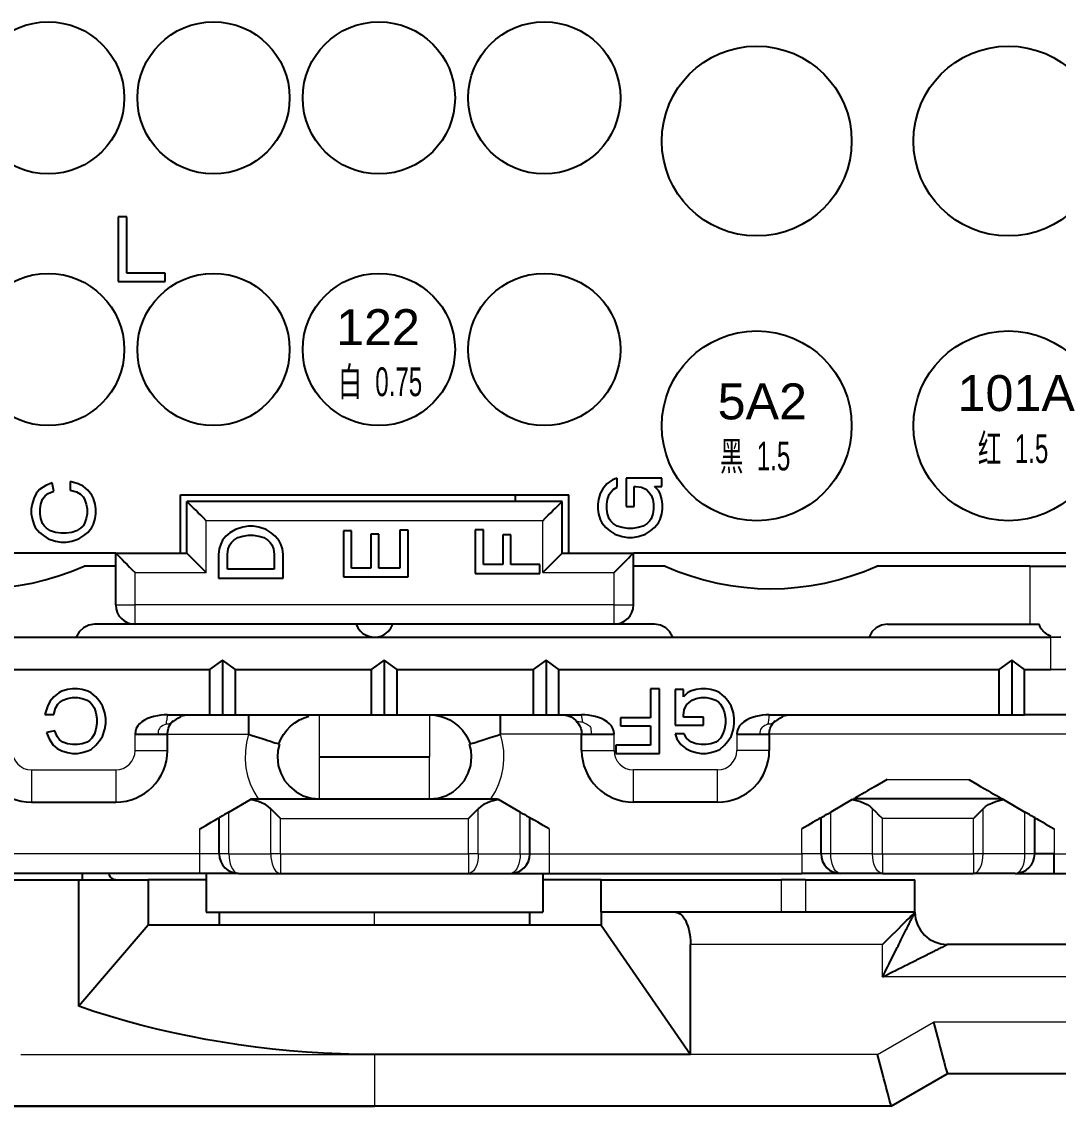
# Model space of a CAD drawing. Header units: millimetres. Extents: x 1638 to 3450, y 1129 to 2069.
# Drawn here: x 1869.76 to 1898.6, y 1883.62 to 1913.79 of the extents above; entities that cross this region are included whole.
import ezdxf

# ---------------------------------------------------------------- set-up
doc = ezdxf.new("R2010")
doc.units = ezdxf.units.MM
doc.layers.add('AM60', color=3, linetype='Continuous', lineweight=25)
doc.layers.add('AM_6', color=3, linetype='Continuous', lineweight=25)
doc.layers.add('线色线径', color=1, linetype='Continuous')
doc.styles.get("Standard").update_dxf_attribs({"font": 'arial.ttf'})
doc.dimstyles.new('ISO-25', dxfattribs={"dimtxt": 2.5, "dimasz": 2.5, "dimexe": 1.25, "dimexo": 0.625, "dimtad": 1, "dimtxsty": 'Standard', "dimcen": 2.5, "dimadec": 0, "dimazin": 0, "dimtfac": 1, "dimtmove": 0, "dimatfit": 3, "dimfxl": 1, "dimarcsym": 0})

# ---------------------------------------------------------------- blocks, each defined once
blk = doc.blocks.new('*U12')
blk.add_circle((0, 0), 2.117)
blk = doc.blocks.new('*U13')
at = {"layer": 'AM_6', "color": 0, "linetype": 'ByBlock', "lineweight": -2, "transparency": 16777216}
for p in [(0, 21), (4.6, 21), (9.2, 21), (13.8, 21), (18.4, 21), (23, 21), (0, 14), (4.6, 14), (9.2, 14), (13.8, 14), (18.4, 14), (23, 14), (0, 7), (4.6, 7), (9.2, 7), (13.8, 7), (18.4, 7), (23, 7), (0, 0), (4.6, 0), (9.2, 0), (13.8, 0), (18.4, 0), (23, 0)]:
    blk.add_blockref('*U12', p, dxfattribs=at)
blk = doc.blocks.new('*U14')
blk.add_circle((0, 0), 2.641)
blk = doc.blocks.new('*U15')
at = {"layer": 'AM_6', "color": 0, "linetype": 'ByBlock', "lineweight": -2, "transparency": 16777216}
for p in [(0, 23.769), (7, 23.769), (0, 15.846), (7, 15.846), (0, 7.923), (7, 7.923), (0, 0), (7, 0)]:
    blk.add_blockref('*U14', p, dxfattribs=at)
blk = doc.blocks.new('A$C4F331E43')
at = {"layer": 'AM_6', "lineweight": 25}
for points in [[(24.098, 24.75), (24.098, 22.95)], [(24.345, 24.75), (24.098, 24.75)], [(24.345, 23.175), (24.345, 24.75)], [(24.098, 22.95), (25.403, 22.95)], [(25.403, 23.175), (24.345, 23.175)], [(25.403, 22.95), (25.403, 23.175)], [(50.04, 13.05), (50.318, 13.057)], [(25.83, 15.39), (25.83, 17.01)], [(25.83, 17.01), (35.146, 17.01)], [(35.146, 16.83), (35.146, 17.01)], [(35.146, 17.01), (36.63, 17.01)], [(36.63, 15.39), (36.63, 17.01)], [(36.45, 16.83), (26.01, 16.83)], [(26.01, 15.39), (26.01, 16.83)], [(26.55, 16.29), (26.473, 16.367), (26.398, 16.442), (26.326, 16.514), (26.258, 16.582), (26.196, 16.644), (26.142, 16.698), (26.096, 16.744), (26.059, 16.781), (26.032, 16.808), (26.015, 16.825)], [(35.91, 16.29), (35.987, 16.367), (36.062, 16.442), (36.134, 16.514), (36.202, 16.582), (36.264, 16.644), (36.318, 16.698), (36.364, 16.744), (36.401, 16.781), (36.428, 16.808), (36.445, 16.825)], [(36.45, 15.39), (36.45, 16.83)], [(38.116, 15.851), (38.273, 15.829)], [(38.273, 15.829), (38.408, 15.829)], [(38.408, 15.829), (38.566, 15.851)], [(24.03, 15.39), (11.205, 15.39)], [(24.03, 15.39), (24.052, 15.368), (24.079, 15.341), (24.116, 15.304), (24.162, 15.258), (24.216, 15.204), (24.278, 15.142), (24.346, 15.074), (24.418, 15.002), (24.493, 14.927), (24.57, 14.85)], [(24.03, 15.39), (26.01, 15.39)], [(24.03, 13.95), (24.03, 15.39)], [(26.01, 15.39), (26.032, 15.368), (26.059, 15.341), (26.096, 15.304), (26.142, 15.258), (26.196, 15.204), (26.258, 15.142), (26.326, 15.074), (26.398, 15.002), (26.473, 14.927), (26.55, 14.85)], [(36.45, 15.39), (38.43, 15.39)], [(51.255, 15.39), (38.43, 15.39)], [(38.43, 13.95), (38.43, 15.39)], [(35.91, 14.85), (35.987, 14.927), (36.062, 15.002), (36.134, 15.074), (36.202, 15.142), (36.264, 15.204), (36.318, 15.258), (36.364, 15.304), (36.401, 15.341), (36.428, 15.368), (36.445, 15.385)], [(37.89, 14.85), (37.967, 14.927), (38.042, 15.002), (38.114, 15.074), (38.182, 15.142), (38.244, 15.204), (38.298, 15.258), (38.344, 15.304), (38.381, 15.341), (38.408, 15.368), (38.425, 15.385)], [(17.26, 15.03), (17.614, 14.882), (17.974, 14.754), (18.339, 14.646), (18.707, 14.557), (19.079, 14.489), (19.453, 14.439), (19.829, 14.41), (20.205, 14.4), (20.581, 14.41), (20.957, 14.439), (21.331, 14.489), (21.703, 14.557), (22.072, 14.646), (22.436, 14.754), (22.796, 14.882), (23.15, 15.03)], [(24.03, 15.03), (23.15, 15.03)], [(39.31, 15.03), (38.43, 15.03)], [(39.31, 15.03), (39.664, 14.882), (40.024, 14.754), (40.389, 14.646), (40.757, 14.557), (41.129, 14.489), (41.503, 14.439), (41.879, 14.41), (42.255, 14.4), (42.631, 14.41), (43.007, 14.439), (43.381, 14.489), (43.753, 14.557), (44.122, 14.646), (44.486, 14.754), (44.846, 14.882), (45.2, 15.03)], [(49.455, 15.03), (45.2, 15.03)], [(49.455, 15.03), (49.632, 15.03), (49.807, 15.03), (49.979, 15.03), (50.146, 15.03), (50.306, 15.03), (50.458, 15.03), (50.6, 15.03), (50.731, 15.03), (50.85, 15.03)], [(24.03, 13.95), (24.041, 13.841), (24.072, 13.74), (24.122, 13.648), (24.188, 13.568), (24.268, 13.502), (24.36, 13.452), (24.461, 13.421), (24.57, 13.41)], [(37.89, 13.41), (37.999, 13.421), (38.1, 13.452), (38.192, 13.502), (38.272, 13.568), (38.338, 13.648), (38.388, 13.74), (38.419, 13.841), (38.43, 13.95)], [(23.445, 13.41), (23.28, 13.384), (23.133, 13.311), (23.015, 13.197), (22.936, 13.05)], [(24.57, 13.41), (23.445, 13.41)], [(37.89, 13.41), (24.57, 13.41)], [(30.721, 13.41), (30.768, 13.311), (30.831, 13.226), (30.908, 13.156), (30.997, 13.103), (31.095, 13.067), (31.198, 13.051), (31.304, 13.055), (31.41, 13.081), (31.519, 13.134), (31.612, 13.208), (31.686, 13.301), (31.739, 13.41)], [(39.015, 13.41), (37.89, 13.41)], [(39.524, 13.05), (39.445, 13.197), (39.327, 13.311), (39.18, 13.384), (39.015, 13.41)], [(45.495, 13.41), (45.33, 13.384), (45.183, 13.311), (45.065, 13.197), (44.986, 13.05)], [(45.495, 13.41), (49.455, 13.41)], [(49.455, 13.41), (49.583, 13.41), (49.711, 13.41)], [(50.035, 13.083), (49.994, 13.1), (49.973, 13.11), (49.952, 13.121), (49.932, 13.133), (49.912, 13.146), (49.893, 13.16), (49.874, 13.175), (49.856, 13.191), (49.839, 13.207), (49.822, 13.225), (49.806, 13.243), (49.791, 13.262), (49.777, 13.281), (49.764, 13.301), (49.751, 13.322), (49.74, 13.343), (49.729, 13.365), (49.72, 13.387), (49.711, 13.41)], [(12.42, 13.05), (50.04, 13.05)], [(27, 12.412), (26.64, 12.15)], [(27.36, 12.15), (27, 12.412)], [(27, 12.412), (27, 10.89)], [(31.5, 12.412), (31.14, 12.15)], [(31.5, 12.412), (31.5, 10.89)], [(31.86, 12.15), (31.5, 12.412)], [(36, 12.412), (35.64, 12.15)], [(36.36, 12.15), (36, 12.412)], [(36, 12.412), (36, 10.89)], [(48.951, 12.412), (48.591, 12.15)], [(48.951, 12.412), (48.951, 10.89)], [(49.311, 12.15), (48.951, 12.412)], [(18.36, 12.15), (26.64, 12.15)], [(26.64, 12.15), (26.64, 10.89)], [(27.36, 12.15), (31.14, 12.15)], [(27.36, 10.89), (27.36, 12.15)], [(31.14, 12.15), (31.14, 10.89)], [(31.86, 12.15), (35.64, 12.15)], [(31.86, 10.89), (31.86, 12.15)], [(35.64, 12.15), (35.64, 10.89)], [(36.36, 10.89), (36.36, 12.15)], [(36.36, 12.15), (48.591, 12.15)], [(48.591, 12.15), (48.591, 10.89)], [(49.311, 10.89), (49.311, 12.15)], [(49.311, 12.15), (50.04, 12.15)], [(50.04, 12.15), (50.446, 12.163), (50.85, 12.202)], [(22.447, 11.505), (22.312, 11.393)], [(22.537, 11.55), (22.447, 11.505)], [(22.694, 11.595), (22.537, 11.55)], [(22.829, 11.618), (22.694, 11.595)], [(22.964, 11.618), (22.829, 11.618)], [(23.099, 11.595), (22.964, 11.618)], [(23.257, 11.55), (23.099, 11.595)], [(23.347, 11.505), (23.257, 11.55)], [(23.482, 11.393), (23.347, 11.505)], [(39.155, 11.618), (38.908, 11.618)], [(38.908, 11.618), (38.908, 10.808)], [(39.155, 9.818), (39.155, 11.618)], [(39.819, 11.595), (39.594, 11.595)], [(39.594, 11.595), (39.594, 10.605)], [(39.819, 11.393), (39.819, 11.595)], [(39.931, 11.505), (39.819, 11.393)], [(40.021, 11.55), (39.931, 11.505)], [(40.179, 11.595), (40.021, 11.55)], [(40.314, 11.618), (40.179, 11.595)], [(40.449, 11.618), (40.314, 11.618)], [(40.584, 11.595), (40.449, 11.618)], [(40.741, 11.55), (40.584, 11.595)], [(40.831, 11.505), (40.741, 11.55)], [(40.966, 11.393), (40.831, 11.505)], [(22.199, 11.258), (22.132, 11.123)], [(22.312, 11.393), (22.199, 11.258)], [(22.357, 11.078), (22.424, 11.19)], [(22.424, 11.19), (22.492, 11.258)], [(22.492, 11.258), (22.559, 11.303)], [(22.559, 11.303), (22.694, 11.348)], [(22.694, 11.348), (22.829, 11.37)], [(22.829, 11.37), (22.964, 11.37)], [(22.964, 11.37), (23.099, 11.348)], [(23.099, 11.348), (23.234, 11.303)], [(23.234, 11.303), (23.302, 11.258)], [(23.302, 11.258), (23.369, 11.19)], [(23.369, 11.19), (23.437, 11.078)], [(23.572, 11.28), (23.482, 11.393)], [(23.662, 11.145), (23.572, 11.28)], [(39.841, 11.033), (39.909, 11.168)], [(39.909, 11.168), (39.976, 11.235)], [(39.976, 11.235), (40.066, 11.303)], [(40.066, 11.303), (40.179, 11.348)], [(40.179, 11.348), (40.314, 11.37)], [(40.314, 11.37), (40.449, 11.37)], [(40.449, 11.37), (40.584, 11.348)], [(40.584, 11.348), (40.719, 11.303)], [(40.719, 11.303), (40.786, 11.258)], [(40.786, 11.258), (40.854, 11.19)], [(40.854, 11.19), (40.921, 11.078)], [(41.056, 11.28), (40.966, 11.393)], [(41.146, 11.145), (41.056, 11.28)], [(22.132, 11.123), (22.064, 10.898)], [(22.064, 10.898), (22.312, 10.898)], [(22.312, 10.898), (22.357, 11.078)], [(23.437, 11.078), (23.482, 10.943)], [(23.482, 10.943), (23.504, 10.785)], [(23.729, 10.943), (23.662, 11.145)], [(23.752, 10.785), (23.729, 10.943)], [(25.47, 10.89), (25.378, 10.887), (25.284, 10.879), (25.189, 10.865), (25.095, 10.845), (25.003, 10.818), (24.916, 10.785), (24.834, 10.745), (24.761, 10.698), (24.697, 10.644), (24.644, 10.582), (24.604, 10.513), (24.579, 10.436), (24.57, 10.35)], [(25.47, 10.89), (26.64, 10.89)], [(25.855, 10.867), (26.01, 10.89)], [(26.64, 10.89), (27, 10.89)], [(27, 10.89), (27.36, 10.89)], [(27.36, 10.89), (31.14, 10.89)], [(27.728, 10.89), (27.728, 10.864), (27.728, 10.831), (27.728, 10.787), (27.728, 10.732), (27.728, 10.667), (27.728, 10.595), (27.728, 10.517), (27.728, 10.434), (27.728, 10.35)], [(31.14, 10.89), (31.5, 10.89)], [(31.5, 10.89), (31.86, 10.89)], [(31.86, 10.89), (35.64, 10.89)], [(32.76, 10.89), (32.911, 10.88), (33.072, 10.848)], [(34.732, 10.35), (34.732, 10.434), (34.732, 10.517), (34.732, 10.595), (34.732, 10.667), (34.732, 10.732), (34.732, 10.787), (34.732, 10.831), (34.732, 10.864), (34.732, 10.883)], [(35.64, 10.89), (36, 10.89)], [(36, 10.89), (36.36, 10.89)], [(36.36, 10.89), (36.99, 10.89)], [(36.45, 10.89), (36.534, 10.883), (36.617, 10.864), (36.695, 10.831), (36.767, 10.787), (36.832, 10.732)], [(37.89, 10.35), (37.881, 10.436), (37.856, 10.513), (37.816, 10.582), (37.763, 10.644), (37.699, 10.698), (37.626, 10.745), (37.544, 10.785), (37.457, 10.818), (37.365, 10.845), (37.271, 10.865), (37.176, 10.879), (37.082, 10.887), (36.99, 10.89)], [(39.819, 10.875), (39.841, 11.033)], [(39.819, 10.83), (39.819, 10.875)], [(40.921, 11.078), (40.966, 10.943)], [(40.966, 10.943), (40.989, 10.785)], [(41.214, 10.943), (41.146, 11.145)], [(41.236, 10.785), (41.214, 10.943)], [(42.21, 10.89), (42.118, 10.887), (42.024, 10.879), (41.929, 10.865), (41.835, 10.845), (41.743, 10.818), (41.656, 10.785), (41.574, 10.745), (41.501, 10.698), (41.437, 10.644), (41.384, 10.582), (41.344, 10.513), (41.319, 10.436), (41.31, 10.35)], [(42.21, 10.89), (48.591, 10.89)], [(42.595, 10.867), (42.75, 10.89)], [(48.591, 10.89), (48.951, 10.89)], [(48.951, 10.89), (49.311, 10.89)], [(51.03, 10.89), (49.311, 10.89)], [(23.504, 10.65), (23.482, 10.493)], [(23.504, 10.785), (23.504, 10.65)], [(23.729, 10.493), (23.752, 10.65)], [(23.752, 10.65), (23.752, 10.785)], [(25.47, 10.35), (25.477, 10.434), (25.496, 10.517), (25.529, 10.595), (25.573, 10.667), (25.628, 10.732)], [(25.593, 10.676), (25.676, 10.737), (25.762, 10.796), (25.78, 10.807), (25.798, 10.819), (25.812, 10.828), (25.827, 10.836), (25.839, 10.843), (25.849, 10.848), (25.856, 10.851)], [(28.569, 10.081), (28.626, 10.215), (28.697, 10.34), (28.788, 10.462), (28.894, 10.572), (29.012, 10.668), (29.14, 10.748), (29.27, 10.808), (29.405, 10.852)], [(33.055, 10.852), (33.19, 10.808), (33.32, 10.748), (33.448, 10.668), (33.566, 10.572), (33.672, 10.462), (33.763, 10.34), (33.835, 10.215), (33.891, 10.081)], [(36.832, 10.732), (36.887, 10.667), (36.931, 10.595), (36.964, 10.517), (36.983, 10.434), (36.99, 10.35)], [(38.908, 10.808), (38.075, 10.808)], [(38.075, 10.808), (38.075, 10.583)], [(38.075, 10.583), (38.908, 10.583)], [(38.908, 10.583), (38.908, 10.043)], [(39.594, 10.605), (40.381, 10.605)], [(40.381, 10.83), (39.819, 10.83)], [(40.381, 10.605), (40.381, 10.83)], [(40.989, 10.65), (40.966, 10.493)], [(40.989, 10.785), (40.989, 10.65)], [(41.214, 10.493), (41.236, 10.65)], [(41.236, 10.65), (41.236, 10.785)], [(42.21, 10.35), (42.217, 10.434), (42.236, 10.517), (42.269, 10.595), (42.313, 10.667), (42.368, 10.732)], [(42.333, 10.676), (42.416, 10.737), (42.502, 10.796), (42.52, 10.807), (42.538, 10.819), (42.552, 10.828), (42.567, 10.836), (42.579, 10.843), (42.589, 10.848), (42.596, 10.851)], [(22.334, 10.448), (22.109, 10.403)], [(22.109, 10.403), (22.177, 10.223)], [(22.402, 10.29), (22.334, 10.448)], [(22.469, 10.2), (22.402, 10.29)], [(23.437, 10.358), (23.369, 10.245)], [(23.482, 10.493), (23.437, 10.358)], [(23.572, 10.155), (23.662, 10.29)], [(23.662, 10.29), (23.729, 10.493)], [(24.57, 10.35), (24.671, 10.35), (24.77, 10.35), (24.867, 10.35), (24.961, 10.35), (25.049, 10.35), (25.131, 10.35), (25.206, 10.35)], [(25.206, 10.35), (25.274, 10.35), (25.332, 10.35), (25.381, 10.35), (25.42, 10.35), (25.447, 10.35), (25.464, 10.35)], [(25.47, 9.9), (25.47, 10.35)], [(27.728, 10.35), (27.824, 10.319), (27.919, 10.289), (28.011, 10.26), (28.1, 10.231), (28.184, 10.204), (28.263, 10.179), (28.334, 10.156), (28.402, 10.135), (28.46, 10.116), (28.508, 10.101), (28.545, 10.089), (28.57, 10.081)], [(33.89, 10.081), (33.915, 10.089), (33.952, 10.101), (34, 10.116), (34.058, 10.135), (34.126, 10.156), (34.197, 10.179), (34.276, 10.204), (34.36, 10.231), (34.449, 10.26), (34.541, 10.289), (34.636, 10.319), (34.732, 10.35)], [(36.99, 10.35), (37.013, 10.35), (37.041, 10.35), (37.079, 10.35), (37.128, 10.35), (37.186, 10.35), (37.254, 10.35)], [(36.99, 9.9), (36.99, 10.35)], [(37.254, 10.35), (37.329, 10.35), (37.411, 10.35), (37.5, 10.35), (37.593, 10.35), (37.69, 10.35), (37.789, 10.35), (37.89, 10.35)], [(39.841, 10.358), (39.594, 10.358)], [(39.594, 10.358), (39.639, 10.223)], [(39.909, 10.245), (39.841, 10.358)], [(40.921, 10.358), (40.854, 10.245)], [(40.966, 10.493), (40.921, 10.358)], [(41.056, 10.155), (41.146, 10.29)], [(41.146, 10.29), (41.214, 10.493)], [(41.31, 10.35), (41.411, 10.35), (41.51, 10.35), (41.607, 10.35), (41.701, 10.35), (41.789, 10.35), (41.871, 10.35), (41.946, 10.35)], [(41.946, 10.35), (42.014, 10.35), (42.072, 10.35), (42.121, 10.35), (42.16, 10.35), (42.187, 10.35), (42.204, 10.35)], [(42.21, 10.35), (42.21, 9.9)], [(22.177, 10.223), (22.289, 10.043)], [(22.289, 10.043), (22.402, 9.953)], [(22.559, 10.133), (22.469, 10.2)], [(22.694, 10.088), (22.559, 10.133)], [(22.829, 10.065), (22.694, 10.088)], [(22.964, 10.065), (22.829, 10.065)], [(23.099, 10.088), (22.964, 10.065)], [(23.234, 10.133), (23.099, 10.088)], [(23.302, 10.178), (23.234, 10.133)], [(23.369, 10.245), (23.302, 10.178)], [(23.347, 9.93), (23.482, 10.043)], [(23.482, 10.043), (23.572, 10.155)], [(28.586, 10.076), (28.544, 9.9), (28.53, 9.72)], [(33.93, 9.72), (33.916, 9.9), (33.875, 10.076)], [(38.908, 10.043), (37.94, 10.043)], [(37.94, 10.043), (37.94, 9.818)], [(39.639, 10.223), (39.751, 10.065)], [(39.751, 10.065), (39.886, 9.953)], [(39.976, 10.178), (39.909, 10.245)], [(40.044, 10.133), (39.976, 10.178)], [(40.179, 10.088), (40.044, 10.133)], [(40.314, 10.065), (40.179, 10.088)], [(40.449, 10.065), (40.314, 10.065)], [(40.584, 10.088), (40.449, 10.065)], [(40.719, 10.133), (40.584, 10.088)], [(40.786, 10.178), (40.719, 10.133)], [(40.854, 10.245), (40.786, 10.178)], [(40.831, 9.93), (40.966, 10.043)], [(40.966, 10.043), (41.056, 10.155)], [(20.25, 9.9), (20.257, 9.753), (20.279, 9.61), (20.315, 9.472), (20.363, 9.339), (20.424, 9.214), (20.496, 9.095), (20.579, 8.984), (20.672, 8.882), (20.774, 8.789), (20.885, 8.706), (21.004, 8.634), (21.13, 8.573), (21.262, 8.525), (21.4, 8.489), (21.543, 8.467), (21.69, 8.46)], [(22.402, 9.953), (22.537, 9.885)], [(22.537, 9.885), (22.694, 9.84)], [(22.694, 9.84), (22.829, 9.818)], [(22.829, 9.818), (22.964, 9.818)], [(22.964, 9.818), (23.099, 9.84)], [(23.099, 9.84), (23.257, 9.885)], [(23.257, 9.885), (23.347, 9.93)], [(24.03, 8.46), (24.177, 8.467), (24.32, 8.489), (24.458, 8.525), (24.591, 8.573), (24.716, 8.634), (24.835, 8.706), (24.946, 8.789), (25.048, 8.882), (25.141, 8.984), (25.224, 9.095), (25.296, 9.214), (25.357, 9.339), (25.405, 9.472), (25.441, 9.61), (25.463, 9.753), (25.47, 9.9)], [(28.53, 9.72), (28.554, 9.484), (28.622, 9.265), (28.73, 9.066), (28.873, 8.893), (29.046, 8.75), (29.245, 8.642), (29.464, 8.574), (29.7, 8.55)], [(32.76, 8.55), (32.996, 8.574), (33.215, 8.642), (33.414, 8.75), (33.587, 8.893), (33.73, 9.066), (33.838, 9.265), (33.906, 9.484), (33.93, 9.72)], [(36.99, 9.9), (36.997, 9.753), (37.019, 9.61), (37.055, 9.472), (37.103, 9.339), (37.164, 9.214), (37.236, 9.095), (37.319, 8.984), (37.412, 8.882), (37.514, 8.789), (37.625, 8.706), (37.744, 8.634), (37.869, 8.573), (38.002, 8.525), (38.14, 8.489), (38.283, 8.467), (38.43, 8.46)], [(37.94, 9.818), (39.155, 9.818)], [(39.886, 9.953), (40.021, 9.885)], [(40.021, 9.885), (40.179, 9.84)], [(40.179, 9.84), (40.314, 9.818)], [(40.314, 9.818), (40.449, 9.818)], [(40.449, 9.818), (40.584, 9.84)], [(40.584, 9.84), (40.741, 9.885)], [(40.741, 9.885), (40.831, 9.93)], [(40.77, 8.46), (40.917, 8.467), (41.06, 8.489), (41.198, 8.525), (41.331, 8.573), (41.456, 8.634), (41.575, 8.706), (41.686, 8.789), (41.788, 8.882), (41.881, 8.984), (41.964, 9.095), (42.036, 9.214), (42.097, 9.339), (42.145, 9.472), (42.181, 9.61), (42.203, 9.753), (42.21, 9.9)], [(45.485, 9.09), (45.373, 9.025), (45.261, 8.961), (45.154, 8.899), (45.051, 8.839), (44.954, 8.783), (44.865, 8.732), (44.785, 8.686), (44.716, 8.646), (44.657, 8.612), (44.611, 8.585), (44.577, 8.566), (44.557, 8.554)], [(47.755, 9.09), (47.867, 9.025), (47.979, 8.961), (48.086, 8.899), (48.189, 8.839), (48.286, 8.783), (48.375, 8.732), (48.455, 8.686), (48.524, 8.646), (48.583, 8.612), (48.629, 8.585), (48.663, 8.566), (48.683, 8.554)], [(21.69, 8.46), (24.03, 8.46)], [(27.18, 8.186), (27.778, 8.531)], [(27.81, 8.55), (27.802, 8.545), (27.778, 8.531)], [(28.344, 8.28), (28.276, 8.339), (28.195, 8.392), (28.104, 8.438), (28.002, 8.477), (27.893, 8.509), (27.778, 8.531)], [(27.81, 8.55), (34.65, 8.55)], [(34.682, 8.531), (34.567, 8.509), (34.458, 8.477), (34.356, 8.438), (34.265, 8.392), (34.184, 8.339), (34.116, 8.28)], [(34.65, 8.55), (34.658, 8.545), (34.682, 8.531)], [(35.28, 8.186), (34.682, 8.531)], [(40.77, 8.46), (38.43, 8.46)], [(44.518, 8.531), (43.92, 8.186)], [(44.518, 8.531), (44.542, 8.545), (44.55, 8.55)], [(44.518, 8.531), (44.633, 8.509), (44.742, 8.477), (44.844, 8.438), (44.935, 8.392), (45.016, 8.339), (45.084, 8.28)], [(48.69, 8.55), (44.55, 8.55)], [(48.156, 8.28), (48.224, 8.339), (48.305, 8.392), (48.396, 8.438), (48.498, 8.477), (48.607, 8.509), (48.722, 8.531)], [(48.722, 8.531), (48.698, 8.545), (48.69, 8.55)], [(48.722, 8.531), (49.32, 8.186)], [(27.18, 8.186), (27.113, 8.148), (27.054, 8.114), (27.004, 8.085), (26.963, 8.061), (26.934, 8.044), (26.916, 8.034)], [(28.614, 8.01), (28.52, 8.104), (28.429, 8.195), (28.344, 8.28)], [(33.846, 8.01), (33.94, 8.104), (34.031, 8.195), (34.116, 8.28)], [(35.28, 8.186), (35.347, 8.148), (35.406, 8.114), (35.456, 8.085), (35.497, 8.061), (35.526, 8.044), (35.544, 8.034)], [(43.65, 8.03), (43.674, 8.044), (43.704, 8.061), (43.744, 8.085), (43.794, 8.114), (43.853, 8.148), (43.92, 8.186)], [(45.354, 8.01), (45.26, 8.104), (45.169, 8.195), (45.084, 8.28)], [(47.886, 8.01), (47.98, 8.104), (48.071, 8.195), (48.156, 8.28)], [(49.59, 8.03), (49.566, 8.044), (49.537, 8.061), (49.496, 8.085), (49.446, 8.114), (49.387, 8.148), (49.32, 8.186)], [(26.37, 7.719), (26.454, 7.767), (26.537, 7.815), (26.615, 7.86), (26.687, 7.902), (26.752, 7.939), (26.807, 7.971), (26.851, 7.996), (26.884, 8.015), (26.903, 8.027)], [(26.91, 7.02), (26.91, 8.03)], [(35.55, 7.02), (35.55, 8.03)], [(36.09, 7.719), (36.006, 7.767), (35.923, 7.815), (35.845, 7.86), (35.773, 7.902), (35.708, 7.939), (35.653, 7.971), (35.609, 7.996), (35.576, 8.015), (35.557, 8.027)], [(43.65, 8.03), (43.624, 8.015), (43.591, 7.996), (43.547, 7.971), (43.492, 7.939), (43.427, 7.902), (43.355, 7.86), (43.277, 7.815), (43.194, 7.767), (43.11, 7.719)], [(43.65, 7.02), (43.65, 8.03)], [(49.59, 8.03), (49.616, 8.015), (49.649, 7.996), (49.693, 7.971), (49.748, 7.939), (49.813, 7.902), (49.885, 7.86), (49.963, 7.815), (50.046, 7.767), (50.13, 7.719)], [(49.59, 7.02), (49.59, 8.03)], [(26.91, 7.02), (26.921, 6.911), (26.952, 6.81), (27.002, 6.718), (27.068, 6.638), (27.148, 6.572), (27.24, 6.522), (27.341, 6.491), (27.45, 6.48)], [(35.01, 6.48), (35.119, 6.491), (35.22, 6.522), (35.312, 6.572), (35.392, 6.638), (35.458, 6.718), (35.508, 6.81), (35.539, 6.911), (35.55, 7.02)], [(43.65, 7.02), (43.661, 6.911), (43.692, 6.81), (43.742, 6.718), (43.808, 6.638), (43.888, 6.572), (43.98, 6.522), (44.081, 6.491), (44.19, 6.48)], [(49.05, 6.48), (49.159, 6.491), (49.26, 6.522), (49.352, 6.572), (49.432, 6.638), (49.498, 6.718), (49.548, 6.81), (49.579, 6.911), (49.59, 7.02)], [(50.13, 7.02), (50.046, 7.02), (49.963, 7.02), (49.885, 7.02), (49.813, 7.02), (49.748, 7.02), (49.679, 7.02), (49.629, 7.02), (49.599, 7.02)], [(50.13, 6.48), (50.13, 6.504), (50.13, 6.535), (50.13, 6.581), (50.13, 6.618), (50.13, 6.66), (50.13, 6.706), (50.13, 6.782), (50.13, 6.861), (50.13, 6.942), (50.13, 7.02)], [(26.37, 6.48), (19.35, 6.48)], [(23.095, 6.48), (23.095, 6.424), (23.095, 6.374), (23.095, 6.334), (23.095, 6.309), (23.095, 6.3)], [(24.03, 6.3), (23.974, 6.309), (23.924, 6.334), (23.884, 6.374), (23.859, 6.424), (23.85, 6.48)], [(27.45, 6.48), (27.442, 6.48), (27.419, 6.48), (27.38, 6.48), (27.326, 6.48), (27.259, 6.48), (27.178, 6.48), (27.086, 6.48), (26.984, 6.48), (26.872, 6.48), (26.753, 6.48), (26.628, 6.48), (26.5, 6.48), (26.37, 6.48)], [(26.55, 6.48), (26.55, 5.4)], [(27.45, 6.48), (28.614, 6.48)], [(28.614, 6.48), (33.846, 6.48)], [(33.846, 6.48), (35.01, 6.48)], [(35.01, 6.48), (35.018, 6.48), (35.041, 6.48), (35.08, 6.48), (35.134, 6.48), (35.201, 6.48), (35.282, 6.48), (35.374, 6.48), (35.476, 6.48), (35.588, 6.48), (35.707, 6.48), (35.832, 6.48), (35.96, 6.48), (36.09, 6.48)], [(35.91, 6.48), (35.91, 5.4)], [(36.09, 6.48), (43.11, 6.48)], [(44.19, 6.48), (44.182, 6.48), (44.159, 6.48), (44.12, 6.48), (44.066, 6.48), (43.999, 6.48), (43.918, 6.48), (43.826, 6.48), (43.724, 6.48), (43.612, 6.48), (43.493, 6.48), (43.368, 6.48), (43.24, 6.48), (43.11, 6.48)], [(45.354, 6.48), (44.19, 6.48)], [(45.354, 6.48), (47.886, 6.48)], [(49.05, 6.48), (47.886, 6.48)], [(49.05, 6.48), (49.076, 6.48), (49.108, 6.48), (49.151, 6.48), (49.204, 6.48), (49.267, 6.48), (49.339, 6.48), (49.419, 6.48), (49.506, 6.48), (49.599, 6.48), (49.697, 6.48), (49.801, 6.48), (49.908, 6.48), (50.018, 6.48), (50.13, 6.48)], [(50.13, 6.48), (60.75, 6.48)], [(19.324, 6.3), (19.748, 6.3), (20.183, 6.3), (20.629, 6.3), (21.085, 6.3), (21.55, 6.3), (22.025, 6.3), (22.509, 6.3), (23.001, 6.3)], [(23.001, 2.784), (23.001, 6.3)], [(23.001, 6.3), (24.93, 6.3)], [(26.55, 6.3), (26.35, 6.3), (26.161, 6.3), (25.984, 6.3), (25.82, 6.3), (25.668, 6.3), (25.53, 6.3), (25.406, 6.3), (25.296, 6.3), (25.199, 6.3), (25.117, 6.3), (25.05, 6.3), (24.998, 6.3), (24.96, 6.3), (24.938, 6.3), (24.93, 6.3)], [(24.93, 6.3), (24.93, 5.04)], [(37.53, 6.3), (37.522, 6.3), (37.5, 6.3), (37.462, 6.3), (37.41, 6.3), (37.343, 6.3), (37.261, 6.3), (37.164, 6.3), (37.054, 6.3), (36.93, 6.3), (36.792, 6.3), (36.64, 6.3), (36.476, 6.3), (36.299, 6.3), (36.11, 6.3), (35.91, 6.3)], [(37.53, 5.4), (37.53, 6.3)], [(37.53, 6.3), (42.539, 6.3)], [(43.216, 6.3), (43.125, 6.3), (43.023, 6.3), (42.911, 6.3), (42.791, 6.3), (42.666, 6.3), (42.539, 6.3)], [(43.216, 6.3), (43.543, 6.3), (43.858, 6.3), (44.16, 6.3), (44.449, 6.3), (44.725, 6.3), (44.987, 6.3), (45.236, 6.3), (45.47, 6.3), (45.689, 6.3), (45.894, 6.3), (46.085, 6.3), (46.26, 6.3)], [(46.26, 5.4), (46.26, 6.3)], [(26.55, 5.4), (26.732, 5.4), (26.925, 5.4), (27.129, 5.4), (27.343, 5.4), (27.567, 5.4), (27.8, 5.4), (28.042, 5.4), (28.291, 5.4), (28.548, 5.4), (28.812, 5.4), (29.082, 5.4), (29.358, 5.4), (29.638, 5.4), (29.922, 5.4), (30.209, 5.4), (30.499, 5.4), (30.791, 5.4), (31.083, 5.4), (31.377, 5.4), (31.669, 5.4), (31.961, 5.4), (32.251, 5.4), (32.538, 5.4), (32.822, 5.4), (33.102, 5.4), (33.378, 5.4), (33.648, 5.4), (33.912, 5.4), (34.169, 5.4), (34.418, 5.4), (34.66, 5.4), (34.893, 5.4), (35.117, 5.4), (35.331, 5.4), (35.535, 5.4), (35.728, 5.4), (35.91, 5.4)], [(26.91, 5.4), (26.91, 5.04)], [(35.55, 5.04), (35.55, 5.4)], [(37.53, 5.4), (37.53, 5.04)], [(39.597, 5.4), (37.53, 5.4)], [(39.597, 5.4), (39.648, 5.393), (39.697, 5.374), (39.746, 5.342), (39.792, 5.297), (39.835, 5.241), (39.875, 5.174), (39.911, 5.097), (39.942, 5.011), (39.969, 4.918), (39.989, 4.819), (40.004, 4.715), (40.014, 4.608), (40.017, 4.5)], [(46.26, 5.4), (39.597, 5.4)], [(45.36, 3.6), (45.394, 3.668), (45.428, 3.737), (45.463, 3.805), (45.497, 3.873), (45.539, 3.959), (45.582, 4.044), (45.624, 4.128), (45.666, 4.213), (45.708, 4.296), (45.749, 4.378), (45.769, 4.419), (45.79, 4.459), (45.81, 4.499), (45.83, 4.539), (45.849, 4.579), (45.869, 4.619), (45.889, 4.657), (45.908, 4.696), (45.927, 4.734), (45.946, 4.772), (45.964, 4.809), (45.983, 4.845), (46, 4.881), (46.018, 4.916), (46.035, 4.95), (46.052, 4.984), (46.068, 5.017), (46.084, 5.049), (46.1, 5.08), (46.115, 5.11), (46.131, 5.142), (46.147, 5.174), (46.161, 5.203), (46.176, 5.231), (46.189, 5.257), (46.201, 5.282), (46.212, 5.304), (46.222, 5.324), (46.239, 5.358), (46.251, 5.382), (46.255, 5.39), (46.259, 5.399)], [(45.36, 4.5), (45.454, 4.594), (45.547, 4.687), (45.638, 4.778), (45.726, 4.866), (45.81, 4.95), (45.889, 5.029), (45.962, 5.102), (46.029, 5.169), (46.088, 5.228), (46.139, 5.279), (46.182, 5.322), (46.216, 5.356), (46.24, 5.38), (46.255, 5.395)], [(46.26, 5.4), (46.278, 5.219), (46.331, 5.05), (46.414, 4.897), (46.524, 4.764), (46.657, 4.654), (46.81, 4.571), (46.979, 4.518), (47.16, 4.5)], [(24.93, 5.04), (23.001, 2.784)], [(37.53, 5.04), (24.93, 5.04)], [(37.53, 5.04), (40.017, 1.44)], [(40.017, 1.44), (40.017, 4.5)], [(45.36, 3.6), (45.428, 3.634), (45.497, 3.668), (45.565, 3.703), (45.633, 3.737), (45.719, 3.779), (45.804, 3.822), (45.889, 3.864), (45.973, 3.906), (46.056, 3.948), (46.138, 3.989), (46.179, 4.009), (46.219, 4.03), (46.259, 4.05), (46.299, 4.07), (46.339, 4.089), (46.379, 4.109), (46.417, 4.129), (46.456, 4.148), (46.494, 4.167), (46.532, 4.186), (46.569, 4.204), (46.605, 4.223), (46.641, 4.241), (46.676, 4.258), (46.71, 4.275), (46.744, 4.292), (46.777, 4.308), (46.809, 4.324), (46.84, 4.34), (46.87, 4.355), (46.902, 4.371), (46.934, 4.387), (46.963, 4.401), (46.991, 4.416), (47.017, 4.429), (47.042, 4.441), (47.064, 4.452), (47.084, 4.462), (47.118, 4.479), (47.142, 4.491), (47.15, 4.495), (47.159, 4.499)], [(75.96, 4.5), (75.806, 4.5), (75.653, 4.5), (61.406, 4.5), (47.16, 4.5)], [(31.23, 1.44), (30.755, 1.444), (30.281, 1.457), (29.807, 1.478), (29.334, 1.508), (28.863, 1.546), (28.393, 1.592), (27.925, 1.647), (27.46, 1.71), (26.997, 1.781), (26.537, 1.86), (26.08, 1.948), (25.627, 2.044), (25.178, 2.148), (24.733, 2.259), (24.292, 2.379), (23.857, 2.506), (23.426, 2.642), (23.001, 2.784)], [(46.774, 2.34), (46.812, 2.199), (46.849, 2.059), (46.886, 1.922), (46.922, 1.789), (46.956, 1.661), (46.989, 1.54), (47.019, 1.426), (47.047, 1.322), (47.072, 1.227), (47.095, 1.143), (47.114, 1.07), (47.131, 1.01), (47.143, 0.962), (47.153, 0.928), (47.158, 0.907)], [(40.017, 1.44), (31.23, 1.44)], [(45.601, 0), (45.594, 0.028), (45.585, 0.062), (45.572, 0.11), (45.556, 0.17), (45.536, 0.243), (45.514, 0.327), (45.488, 0.422), (45.46, 0.526), (45.43, 0.64), (45.397, 0.761), (45.363, 0.889), (45.327, 1.022), (45.291, 1.159), (45.253, 1.299), (45.215, 1.44)], [(45.601, 0), (47.16, 0.9)], [(75.96, 0.9), (47.16, 0.9)], [(21.044, 0), (21.442, 0), (21.848, 0), (22.264, 0), (22.687, 0), (23.118, 0), (23.556, 0), (24.002, 0), (24.453, 0), (24.911, 0), (25.375, 0), (25.844, 0), (26.318, 0), (26.797, 0), (27.279, 0), (27.765, 0), (28.254, 0), (28.746, 0), (29.24, 0), (29.736, 0), (30.233, 0), (30.731, 0), (31.23, 0)], [(45.601, 0), (31.23, 0)]]:
    blk.add_lwpolyline(points, dxfattribs=at)
at = {"layer": 'AM_6', "lineweight": 9}
for points in [[(35.91, 16.29), (26.55, 16.29)], [(26.55, 14.85), (26.55, 16.29)], [(35.91, 14.85), (35.91, 16.29)], [(24.57, 13.95), (24.57, 14.85)], [(24.57, 14.85), (26.55, 14.85)], [(35.91, 14.85), (37.89, 14.85)], [(37.89, 13.95), (37.89, 14.85)], [(49.455, 15.03), (49.455, 13.41)], [(24.03, 13.95), (24.038, 13.95), (24.063, 13.95), (24.102, 13.95), (24.156, 13.95), (24.223, 13.95), (24.3, 13.95), (24.385, 13.95), (24.476, 13.95), (24.57, 13.95)], [(24.57, 13.41), (24.57, 13.418), (24.57, 13.443), (24.57, 13.482), (24.57, 13.536), (24.57, 13.603), (24.57, 13.68), (24.57, 13.765), (24.57, 13.856), (24.57, 13.95)], [(37.89, 13.95), (24.57, 13.95)], [(37.89, 13.41), (37.89, 13.418), (37.89, 13.443), (37.89, 13.482), (37.89, 13.536), (37.89, 13.603), (37.89, 13.68), (37.89, 13.765), (37.89, 13.856), (37.89, 13.95)], [(37.89, 13.95), (37.984, 13.95), (38.075, 13.95), (38.16, 13.95), (38.237, 13.95), (38.304, 13.95), (38.358, 13.95), (38.397, 13.95), (38.422, 13.95), (38.43, 13.95)], [(50.04, 12.15), (50.04, 13.05)], [(25.441, 10.64), (25.443, 10.668), (25.447, 10.698), (25.452, 10.73), (25.458, 10.764), (25.464, 10.801), (25.468, 10.842), (25.47, 10.89)], [(29.7, 9.728), (29.7, 9.868), (29.7, 10.006), (29.7, 10.14), (29.7, 10.268), (29.7, 10.388), (29.7, 10.499), (29.7, 10.598), (29.7, 10.684), (29.7, 10.757), (29.7, 10.814), (29.7, 10.856), (29.7, 10.882), (29.7, 10.89)], [(32.76, 10.89), (32.76, 10.882), (32.76, 10.856), (32.76, 10.814), (32.76, 10.757), (32.76, 10.684), (32.76, 10.598), (32.76, 10.499), (32.76, 10.388), (32.76, 10.268), (32.76, 10.14), (32.76, 10.006), (32.76, 9.868), (32.76, 9.728)], [(37.019, 10.687), (37.014, 10.739), (37.005, 10.79), (36.995, 10.839), (36.99, 10.89)], [(42.181, 10.64), (42.183, 10.668), (42.187, 10.698), (42.192, 10.73), (42.198, 10.764), (42.204, 10.801), (42.208, 10.842), (42.21, 10.89)], [(25.441, 10.64), (25.39, 10.617), (25.344, 10.594), (25.304, 10.57), (25.271, 10.544), (25.245, 10.515), (25.226, 10.483), (25.215, 10.445), (25.208, 10.402), (25.206, 10.35)], [(25.441, 10.64), (25.473, 10.642), (25.502, 10.645), (25.528, 10.65), (25.551, 10.656), (25.571, 10.664), (25.588, 10.673), (25.601, 10.682)], [(37.019, 10.687), (36.959, 10.689), (36.91, 10.693), (36.874, 10.701), (36.849, 10.71), (36.836, 10.721), (36.832, 10.729)], [(37.019, 10.687), (37.058, 10.669), (37.094, 10.652), (37.127, 10.636), (37.156, 10.62), (37.182, 10.605), (37.203, 10.589), (37.22, 10.571), (37.234, 10.549), (37.243, 10.519), (37.249, 10.478), (37.252, 10.424), (37.254, 10.35)], [(42.181, 10.64), (42.13, 10.617), (42.084, 10.594), (42.044, 10.57), (42.011, 10.544), (41.985, 10.515), (41.966, 10.483), (41.955, 10.445), (41.948, 10.402), (41.946, 10.35)], [(42.181, 10.64), (42.213, 10.642), (42.242, 10.645), (42.268, 10.65), (42.291, 10.656), (42.311, 10.664), (42.328, 10.673), (42.341, 10.682)], [(24.57, 9.9), (24.57, 10.35)], [(25.47, 10.35), (27.728, 10.35)], [(27.728, 10.35), (27.669, 10.12), (27.637, 9.886), (27.631, 9.652), (27.652, 9.419), (27.699, 9.191), (27.771, 8.968), (27.869, 8.754), (27.992, 8.55)], [(34.468, 8.55), (34.591, 8.754), (34.689, 8.968), (34.761, 9.191), (34.808, 9.419), (34.829, 9.652), (34.823, 9.886), (34.791, 10.12), (34.732, 10.35)], [(36.99, 10.35), (34.732, 10.35)], [(37.89, 9.9), (37.89, 10.35)], [(41.31, 10.35), (41.31, 9.9)], [(51.03, 10.35), (42.21, 10.35)], [(21.15, 9.9), (21.161, 9.791), (21.192, 9.69), (21.242, 9.598), (21.308, 9.518), (21.388, 9.452), (21.48, 9.402), (21.581, 9.371), (21.69, 9.36)], [(24.03, 9.36), (24.139, 9.371), (24.24, 9.402), (24.332, 9.452), (24.412, 9.518), (24.478, 9.598), (24.528, 9.69), (24.559, 9.791), (24.57, 9.9)], [(24.57, 9.9), (24.687, 9.9), (24.803, 9.9), (24.914, 9.9), (25.02, 9.9), (25.118, 9.9), (25.206, 9.9), (25.284, 9.9), (25.349, 9.9), (25.402, 9.9), (25.439, 9.9), (25.462, 9.9), (25.47, 9.9)], [(29.7, 9.728), (29.692, 9.72), (29.7, 9.712)], [(29.7, 9.728), (32.76, 9.728)], [(29.7, 8.55), (29.7, 8.558), (29.7, 8.584), (29.7, 8.626), (29.7, 8.683), (29.7, 8.756), (29.7, 8.842), (29.7, 8.941), (29.7, 9.052), (29.7, 9.172), (29.7, 9.3), (29.7, 9.434), (29.7, 9.572), (29.7, 9.712)], [(29.7, 9.712), (32.76, 9.712)], [(32.76, 9.712), (32.768, 9.72), (32.76, 9.728)], [(32.76, 8.55), (32.76, 8.558), (32.76, 8.584), (32.76, 8.626), (32.76, 8.683), (32.76, 8.756), (32.76, 8.842), (32.76, 8.941), (32.76, 9.052), (32.76, 9.172), (32.76, 9.3), (32.76, 9.434), (32.76, 9.572), (32.76, 9.712)], [(36.99, 9.9), (36.998, 9.9), (37.021, 9.9), (37.059, 9.9), (37.111, 9.9), (37.176, 9.9), (37.254, 9.9), (37.342, 9.9), (37.44, 9.9), (37.546, 9.9), (37.657, 9.9), (37.773, 9.9), (37.89, 9.9)], [(37.89, 9.9), (37.901, 9.791), (37.932, 9.69), (37.982, 9.598), (38.048, 9.518), (38.128, 9.452), (38.22, 9.402), (38.321, 9.371), (38.43, 9.36)], [(40.77, 9.36), (40.879, 9.371), (40.98, 9.402), (41.072, 9.452), (41.152, 9.518), (41.218, 9.598), (41.268, 9.69), (41.299, 9.791), (41.31, 9.9)], [(42.21, 9.9), (42.202, 9.9), (42.179, 9.9), (42.142, 9.9), (42.089, 9.9), (42.024, 9.9), (41.946, 9.9), (41.858, 9.9), (41.76, 9.9), (41.654, 9.9), (41.543, 9.9), (41.427, 9.9), (41.31, 9.9)], [(21.69, 9.36), (21.69, 9.243), (21.69, 9.127), (21.69, 9.016), (21.69, 8.91), (21.69, 8.812), (21.69, 8.724), (21.69, 8.646), (21.69, 8.581), (21.69, 8.529), (21.69, 8.491), (21.69, 8.468), (21.69, 8.46)], [(21.69, 9.36), (24.03, 9.36)], [(24.03, 9.36), (24.03, 9.243), (24.03, 9.127), (24.03, 9.016), (24.03, 8.91), (24.03, 8.812), (24.03, 8.724), (24.03, 8.646), (24.03, 8.581), (24.03, 8.529), (24.03, 8.491), (24.03, 8.468), (24.03, 8.46)], [(38.43, 8.46), (38.43, 8.468), (38.43, 8.491), (38.43, 8.529), (38.43, 8.581), (38.43, 8.646), (38.43, 8.724), (38.43, 8.812), (38.43, 8.91), (38.43, 9.016), (38.43, 9.127), (38.43, 9.243), (38.43, 9.36)], [(40.77, 9.36), (38.43, 9.36)], [(40.77, 8.46), (40.77, 8.468), (40.77, 8.491), (40.77, 8.529), (40.77, 8.581), (40.77, 8.646), (40.77, 8.724), (40.77, 8.812), (40.77, 8.91), (40.77, 9.016), (40.77, 9.127), (40.77, 9.243), (40.77, 9.36)], [(45.485, 9.09), (47.755, 9.09)], [(27.18, 7.02), (27.18, 8.186)], [(28.344, 7.02), (28.344, 8.28)], [(34.116, 7.02), (34.116, 8.28)], [(35.28, 7.02), (35.28, 8.186)], [(43.92, 7.02), (43.92, 8.186)], [(45.084, 7.02), (45.084, 8.28)], [(48.156, 7.02), (48.156, 8.28)], [(49.32, 7.02), (49.32, 8.186)], [(28.614, 8.01), (33.846, 8.01)], [(28.614, 7.02), (28.614, 8.01)], [(33.846, 7.02), (33.846, 8.01)], [(45.354, 7.02), (45.354, 8.01)], [(47.886, 8.01), (45.354, 8.01)], [(47.886, 7.02), (47.886, 8.01)], [(26.37, 7.02), (26.37, 7.719)], [(36.09, 7.719), (36.09, 7.02)], [(43.11, 7.02), (43.11, 7.719)], [(50.13, 7.719), (50.13, 7.02)], [(26.37, 7.02), (19.35, 7.02)], [(26.91, 7.02), (26.902, 7.02), (26.877, 7.02), (26.838, 7.02), (26.784, 7.02), (26.717, 7.02), (26.64, 7.02), (26.555, 7.02), (26.464, 7.02), (26.37, 7.02)], [(26.37, 6.48), (26.37, 6.488), (26.37, 6.513), (26.37, 6.552), (26.37, 6.606), (26.37, 6.673), (26.37, 6.75), (26.37, 6.835), (26.37, 6.926), (26.37, 7.02)], [(27.18, 7.02), (27.103, 7.02), (27.036, 7.02), (26.982, 7.02), (26.943, 7.02), (26.918, 7.02), (26.91, 7.02)], [(27.18, 7.02), (27.184, 6.926), (27.196, 6.835), (27.216, 6.75), (27.243, 6.673), (27.276, 6.606), (27.315, 6.552), (27.358, 6.513), (27.403, 6.488), (27.45, 6.48)], [(27.18, 7.02), (28.344, 7.02)], [(28.344, 7.02), (28.348, 6.926), (28.36, 6.835), (28.38, 6.75), (28.407, 6.673), (28.44, 6.606), (28.479, 6.552), (28.521, 6.513), (28.567, 6.488), (28.614, 6.48)], [(28.614, 7.02), (28.52, 7.02), (28.429, 7.02), (28.344, 7.02)], [(28.614, 7.02), (28.614, 6.926), (28.614, 6.835), (28.614, 6.75), (28.614, 6.673), (28.614, 6.606), (28.614, 6.552), (28.614, 6.513), (28.614, 6.488), (28.614, 6.48)], [(28.614, 7.02), (33.846, 7.02)], [(34.116, 7.02), (34.031, 7.02), (33.94, 7.02), (33.846, 7.02)], [(34.116, 7.02), (34.112, 6.926), (34.1, 6.835), (34.08, 6.75), (34.053, 6.673), (34.02, 6.606), (33.981, 6.552), (33.939, 6.513), (33.893, 6.488), (33.846, 6.48)], [(33.846, 7.02), (33.846, 6.926), (33.846, 6.835), (33.846, 6.75), (33.846, 6.673), (33.846, 6.606), (33.846, 6.552), (33.846, 6.513), (33.846, 6.488), (33.846, 6.48)], [(34.116, 7.02), (35.28, 7.02)], [(35.28, 7.02), (35.276, 6.926), (35.264, 6.835), (35.244, 6.75), (35.217, 6.673), (35.184, 6.606), (35.145, 6.552), (35.102, 6.513), (35.057, 6.488), (35.01, 6.48)], [(35.28, 7.02), (35.357, 7.02), (35.424, 7.02), (35.478, 7.02), (35.517, 7.02), (35.542, 7.02), (35.55, 7.02)], [(35.55, 7.02), (35.558, 7.02), (35.583, 7.02), (35.622, 7.02), (35.676, 7.02), (35.743, 7.02), (35.82, 7.02), (35.905, 7.02), (35.996, 7.02), (36.09, 7.02)], [(36.09, 7.02), (36.09, 6.926), (36.09, 6.835), (36.09, 6.75), (36.09, 6.673), (36.09, 6.606), (36.09, 6.552), (36.09, 6.513), (36.09, 6.488), (36.09, 6.48)], [(36.09, 7.02), (43.11, 7.02)], [(43.11, 7.02), (43.11, 6.926), (43.11, 6.835), (43.11, 6.75), (43.11, 6.673), (43.11, 6.606), (43.11, 6.552), (43.11, 6.513), (43.11, 6.488), (43.11, 6.48)], [(43.65, 7.02), (43.642, 7.02), (43.617, 7.02), (43.578, 7.02), (43.524, 7.02), (43.457, 7.02), (43.38, 7.02), (43.295, 7.02), (43.204, 7.02), (43.11, 7.02)], [(43.92, 7.02), (43.843, 7.02), (43.776, 7.02), (43.722, 7.02), (43.683, 7.02), (43.658, 7.02), (43.65, 7.02)], [(44.19, 6.48), (44.143, 6.488), (44.098, 6.513), (44.055, 6.552), (44.016, 6.606), (43.983, 6.673), (43.956, 6.75), (43.936, 6.835), (43.924, 6.926), (43.92, 7.02)], [(45.084, 7.02), (43.92, 7.02)], [(45.084, 7.02), (45.169, 7.02), (45.26, 7.02), (45.354, 7.02)], [(45.354, 6.48), (45.307, 6.488), (45.261, 6.513), (45.219, 6.552), (45.18, 6.606), (45.147, 6.673), (45.12, 6.75), (45.1, 6.835), (45.088, 6.926), (45.084, 7.02)], [(45.354, 7.02), (45.354, 6.926), (45.354, 6.835), (45.354, 6.75), (45.354, 6.673), (45.354, 6.606), (45.354, 6.552), (45.354, 6.513), (45.354, 6.488), (45.354, 6.48)], [(45.354, 7.02), (47.886, 7.02)], [(47.886, 7.02), (47.886, 6.926), (47.886, 6.835), (47.886, 6.75), (47.886, 6.673), (47.886, 6.606), (47.886, 6.552), (47.886, 6.513), (47.886, 6.488), (47.886, 6.48)], [(48.156, 7.02), (48.071, 7.02), (47.98, 7.02), (47.886, 7.02)], [(47.886, 6.48), (47.933, 6.488), (47.979, 6.513), (48.021, 6.552), (48.06, 6.606), (48.093, 6.673), (48.12, 6.75), (48.14, 6.835), (48.152, 6.926), (48.156, 7.02)], [(49.32, 7.02), (48.156, 7.02)], [(49.05, 6.48), (49.097, 6.488), (49.142, 6.513), (49.185, 6.552), (49.224, 6.606), (49.257, 6.673), (49.284, 6.75), (49.304, 6.835), (49.316, 6.926), (49.32, 7.02)], [(49.59, 7.02), (49.582, 7.02), (49.557, 7.02), (49.518, 7.02), (49.464, 7.02), (49.397, 7.02), (49.32, 7.02)], [(50.13, 7.02), (60.75, 7.02)], [(42.539, 6.3), (42.539, 5.4)], [(43.216, 6.3), (43.216, 5.4)], [(31.23, 5.04), (31.23, 5.4)], [(45.36, 4.5), (40.017, 4.5)], [(45.36, 3.6), (45.36, 4.5)], [(75.96, 3.6), (45.36, 3.6)], [(45.215, 1.44), (46.774, 2.34)], [(75.96, 2.34), (46.774, 2.34)], [(21.393, 1.44), (21.833, 1.44), (22.28, 1.44), (22.736, 1.44), (23.198, 1.44), (23.667, 1.44), (24.142, 1.44), (24.623, 1.44), (25.11, 1.44), (25.602, 1.44), (26.099, 1.44), (26.599, 1.44), (27.104, 1.44), (27.612, 1.44), (28.123, 1.44), (28.637, 1.44), (29.153, 1.44), (29.671, 1.44), (30.19, 1.44), (30.71, 1.44), (31.23, 1.44)], [(31.23, 1.44), (31.23, 1.289), (31.23, 1.141), (31.23, 0.995), (31.23, 0.854), (31.23, 0.72), (31.23, 0.594), (31.23, 0.476), (31.23, 0.37), (31.23, 0.275), (31.23, 0.193), (31.23, 0.124), (31.23, 0.07), (31.23, 0.031), (31.23, 0.008), (31.23, 0)], [(45.215, 1.44), (40.017, 1.44)]]:
    blk.add_lwpolyline(points, dxfattribs=at)
at = {"layer": '线色线径', "lineweight": 25}
for points in [[(22.087, 17.274), (21.907, 17.161)], [(22.267, 17.341), (22.087, 17.274)], [(22.312, 17.116), (22.267, 17.341)], [(22.987, 17.319), (22.762, 17.386)], [(22.762, 17.386), (22.762, 17.138)], [(23.122, 17.251), (22.987, 17.319)], [(23.257, 17.138), (23.122, 17.251)], [(37.688, 17.314), (37.576, 17.179)], [(37.846, 17.426), (37.688, 17.314)], [(37.981, 17.471), (37.846, 17.426)], [(37.868, 17.156), (37.981, 17.224)], [(37.981, 17.224), (37.981, 17.471)], [(38.228, 17.471), (38.228, 16.684)], [(39.218, 17.471), (38.228, 17.471)], [(38.453, 17.246), (38.498, 17.246)], [(38.453, 16.684), (38.453, 17.246)], [(38.498, 17.246), (38.656, 17.224)], [(38.656, 17.224), (38.791, 17.156)], [(39.016, 17.246), (39.218, 17.246)], [(39.128, 17.134), (39.016, 17.246)], [(39.218, 17.246), (39.218, 17.471)], [(21.75, 16.914), (21.705, 16.756)], [(21.817, 17.049), (21.75, 16.914)], [(21.907, 17.161), (21.817, 17.049)], [(21.997, 16.891), (22.065, 16.981)], [(22.065, 16.981), (22.155, 17.049)], [(22.155, 17.049), (22.312, 17.116)], [(22.762, 17.138), (22.942, 17.094)], [(22.942, 17.094), (23.055, 17.026)], [(23.055, 17.026), (23.122, 16.959)], [(23.122, 16.959), (23.167, 16.891)], [(23.37, 17.004), (23.257, 17.138)], [(23.415, 16.914), (23.37, 17.004)], [(23.46, 16.756), (23.415, 16.914)], [(37.508, 17.044), (37.463, 16.886)], [(37.576, 17.179), (37.508, 17.044)], [(37.711, 16.886), (37.756, 17.021)], [(37.756, 17.021), (37.801, 17.089)], [(37.801, 17.089), (37.868, 17.156)], [(38.791, 17.156), (38.858, 17.089)], [(38.858, 17.089), (38.926, 16.999)], [(38.926, 16.999), (38.971, 16.886)], [(39.173, 17.044), (39.128, 17.134)], [(39.218, 16.886), (39.173, 17.044)], [(21.705, 16.756), (21.682, 16.621)], [(21.682, 16.621), (21.682, 16.486)], [(21.93, 16.621), (21.952, 16.756)], [(21.93, 16.486), (21.93, 16.621)], [(21.952, 16.756), (21.997, 16.891)], [(23.167, 16.891), (23.212, 16.756)], [(23.212, 16.756), (23.235, 16.621)], [(23.235, 16.621), (23.235, 16.486)], [(23.482, 16.621), (23.46, 16.756)], [(23.482, 16.486), (23.482, 16.621)], [(37.463, 16.886), (37.441, 16.751)], [(37.441, 16.751), (37.441, 16.616)], [(37.441, 16.616), (37.463, 16.481)], [(37.688, 16.751), (37.711, 16.886)], [(37.688, 16.616), (37.688, 16.751)], [(37.711, 16.481), (37.688, 16.616)], [(38.228, 16.684), (38.453, 16.684)], [(38.971, 16.886), (38.993, 16.751)], [(38.993, 16.616), (38.971, 16.481)], [(38.993, 16.751), (38.993, 16.616)], [(39.241, 16.751), (39.218, 16.886)], [(39.218, 16.481), (39.241, 16.616)], [(39.241, 16.616), (39.241, 16.751)], [(21.682, 16.486), (21.705, 16.351)], [(21.705, 16.351), (21.75, 16.194)], [(21.952, 16.351), (21.93, 16.486)], [(21.997, 16.216), (21.952, 16.351)], [(23.212, 16.351), (23.167, 16.216)], [(23.235, 16.486), (23.212, 16.351)], [(23.415, 16.194), (23.46, 16.351)], [(23.46, 16.351), (23.482, 16.486)], [(37.463, 16.481), (37.508, 16.324)], [(37.508, 16.324), (37.553, 16.234)], [(37.756, 16.346), (37.711, 16.481)], [(37.801, 16.279), (37.756, 16.346)], [(38.926, 16.346), (38.881, 16.279)], [(38.971, 16.481), (38.926, 16.346)], [(39.128, 16.234), (39.173, 16.324)], [(39.173, 16.324), (39.218, 16.481)], [(21.75, 16.194), (21.795, 16.104)], [(21.795, 16.104), (21.907, 15.968)], [(22.042, 16.149), (21.997, 16.216)], [(22.11, 16.081), (22.042, 16.149)], [(22.222, 16.014), (22.11, 16.081)], [(22.357, 15.968), (22.222, 16.014)], [(22.942, 16.014), (22.807, 15.968)], [(23.055, 16.081), (22.942, 16.014)], [(23.122, 16.149), (23.055, 16.081)], [(23.167, 16.216), (23.122, 16.149)], [(23.257, 15.968), (23.37, 16.104)], [(23.37, 16.104), (23.415, 16.194)], [(27.362, 16.046), (27.204, 15.956)], [(27.564, 16.114), (27.362, 16.046)], [(27.722, 16.136), (27.564, 16.114)], [(27.857, 16.136), (27.722, 16.136)], [(28.014, 16.114), (27.857, 16.136)], [(28.217, 16.046), (28.014, 16.114)], [(28.352, 15.956), (28.217, 16.046)], [(30.362, 16.01), (30.362, 14.728)], [(30.587, 16.01), (30.362, 16.01)], [(30.587, 14.975), (30.587, 16.01)], [(32.162, 16.033), (31.937, 16.033)], [(31.937, 16.033), (31.937, 14.975)], [(32.162, 14.728), (32.162, 16.033)], [(34.031, 16.036), (34.031, 14.821)], [(34.256, 16.036), (34.031, 16.036)], [(34.256, 15.069), (34.256, 16.036)], [(37.553, 16.234), (37.666, 16.099)], [(37.666, 16.099), (37.778, 16.009)], [(37.778, 16.009), (37.913, 15.919)], [(37.868, 16.211), (37.801, 16.279)], [(37.981, 16.144), (37.868, 16.211)], [(38.116, 16.099), (37.981, 16.144)], [(38.273, 16.076), (38.116, 16.099)], [(38.408, 16.076), (38.273, 16.076)], [(38.566, 16.099), (38.408, 16.076)], [(38.701, 16.144), (38.566, 16.099)], [(38.813, 16.211), (38.701, 16.144)], [(38.768, 15.919), (38.903, 16.009)], [(38.881, 16.279), (38.813, 16.211)], [(38.903, 16.009), (39.016, 16.099)], [(39.016, 16.099), (39.128, 16.234)], [(21.907, 15.968), (22.02, 15.879)], [(22.02, 15.879), (22.155, 15.789)], [(22.155, 15.789), (22.357, 15.721)], [(22.515, 15.946), (22.357, 15.968)], [(22.357, 15.721), (22.515, 15.699)], [(22.65, 15.946), (22.515, 15.946)], [(22.515, 15.699), (22.65, 15.699)], [(22.807, 15.968), (22.65, 15.946)], [(22.65, 15.699), (22.807, 15.721)], [(22.807, 15.721), (23.01, 15.789)], [(23.01, 15.789), (23.145, 15.879)], [(23.145, 15.879), (23.257, 15.968)], [(27.002, 15.754), (26.957, 15.641)], [(27.092, 15.866), (27.002, 15.754)], [(27.204, 15.956), (27.092, 15.866)], [(27.249, 15.686), (27.317, 15.754)], [(27.317, 15.754), (27.429, 15.821)], [(27.429, 15.821), (27.564, 15.866)], [(27.564, 15.866), (27.722, 15.889)], [(27.722, 15.889), (27.857, 15.889)], [(27.857, 15.889), (28.014, 15.866)], [(28.014, 15.866), (28.149, 15.821)], [(28.149, 15.821), (28.262, 15.754)], [(28.262, 15.754), (28.329, 15.686)], [(28.464, 15.866), (28.352, 15.956)], [(28.577, 15.731), (28.464, 15.866)], [(28.622, 15.641), (28.577, 15.731)], [(31.352, 15.92), (31.127, 15.92)], [(31.127, 15.92), (31.127, 14.975)], [(31.352, 14.975), (31.352, 15.92)], [(34.796, 15.901), (34.796, 15.069)], [(35.021, 15.901), (34.796, 15.901)], [(35.021, 15.069), (35.021, 15.901)], [(37.913, 15.919), (38.116, 15.851)], [(38.566, 15.851), (38.768, 15.919)], [(26.912, 15.506), (26.889, 15.349)], [(26.957, 15.641), (26.912, 15.506)], [(27.137, 15.349), (27.159, 15.506)], [(27.159, 15.506), (27.204, 15.619)], [(27.204, 15.619), (27.249, 15.686)], [(28.329, 15.686), (28.374, 15.619)], [(28.374, 15.619), (28.419, 15.506)], [(28.419, 15.506), (28.442, 15.349)], [(28.667, 15.506), (28.622, 15.641)], [(28.689, 15.349), (28.667, 15.506)], [(26.889, 15.349), (26.889, 14.696)], [(27.137, 14.944), (27.137, 15.349)], [(28.442, 15.349), (28.442, 14.944)], [(28.689, 14.696), (28.689, 15.349)], [(28.442, 14.944), (27.137, 14.944)], [(31.127, 14.975), (30.587, 14.975)], [(31.937, 14.975), (31.352, 14.975)], [(34.031, 14.821), (35.831, 14.821)], [(34.796, 15.069), (34.256, 15.069)], [(35.831, 15.069), (35.021, 15.069)], [(35.831, 14.821), (35.831, 15.069)], [(26.889, 14.696), (28.689, 14.696)], [(30.362, 14.728), (32.162, 14.728)]]:
    blk.add_lwpolyline(points, dxfattribs=at)
at = {"layer": 'AM_6'}
for name, p in [('*U15', (41.859, 18.931)), ('*U13', (12.951, 21.055))]:
    blk.add_blockref(name, p, dxfattribs=at)
blk = doc.blocks.new('*D282')
at = {"color": 0, "lineweight": -2, "transparency": 16777216}
for p, q in [((1880.126, 1883.62), (1788.101, 1883.62)), ((1789.351, 1881.12), (1789.351, 1831.363)), ((1796.758, 1828.863), (1788.101, 1828.863))]:
    blk.add_line(p, q, dxfattribs=at)
at = {"color": 0, "transparency": 16777216}
for points in [[(1788.934, 1881.12), (1789.768, 1881.12), (1789.351, 1883.62)], [(1788.934, 1831.363), (1789.768, 1831.363), (1789.351, 1828.863)]]:
    blk.add_solid(points, dxfattribs=at)
at = {"layer": 'Defpoints', "color": 0, "transparency": 16777216}
for p in [(1880.751, 1883.62), (1789.351, 1828.863), (1797.383, 1828.863)]:
    blk.add_point(p, dxfattribs=at)
at = {"color": 3, "transparency": 16777216, "insert": (1787.45, 1856.241), "char_height": 2.5, "attachment_point": 5, "rotation": 90}
blk.add_mtext('200', dxfattribs=at)

msp = doc.modelspace()

# ---------------------------------------------------------------- block references
msp.add_blockref('A$C4F331E43', (1848.348, 1883.62))

# ---------------------------------------------------------------- texts
at = {"layer": 'AM60', "lineweight": 5}
for s, p in [('122', (1878.509, 1904.796)), ('5A2', (1889.12, 1902.731)), ('101A', (1895.794, 1902.962))]:
    msp.add_text(s, height=1, dxfattribs=at).set_placement(p)
at = {"layer": '线色线径', "lineweight": 5, "width": 0.6}
for s, p in [('白  0.75', (1878.571, 1903.377)), ('红  1.5', (1896.358, 1901.515)), ('黑  1.5', (1889.183, 1901.311))]:
    msp.add_text(s, height=0.8, dxfattribs=at).set_placement(p)

# ---------------------------------------------------------------- dimensions: what is measured, and where the dimension line sits
at = {"color": 1}
dim = msp.add_linear_dim(base=(1789.351, 1828.863), p1=(1880.751, 1883.62), p2=(1797.383, 1828.863), angle=90, text='200', dimstyle='ISO-25', override={"dimclrt": 3}, dxfattribs=at)
dim.commit()
dim.dimension.update_dxf_attribs({"geometry": '*D282', "text_midpoint": (1787.45, 1856.241)})

doc.saveas('drawing.dxf')
